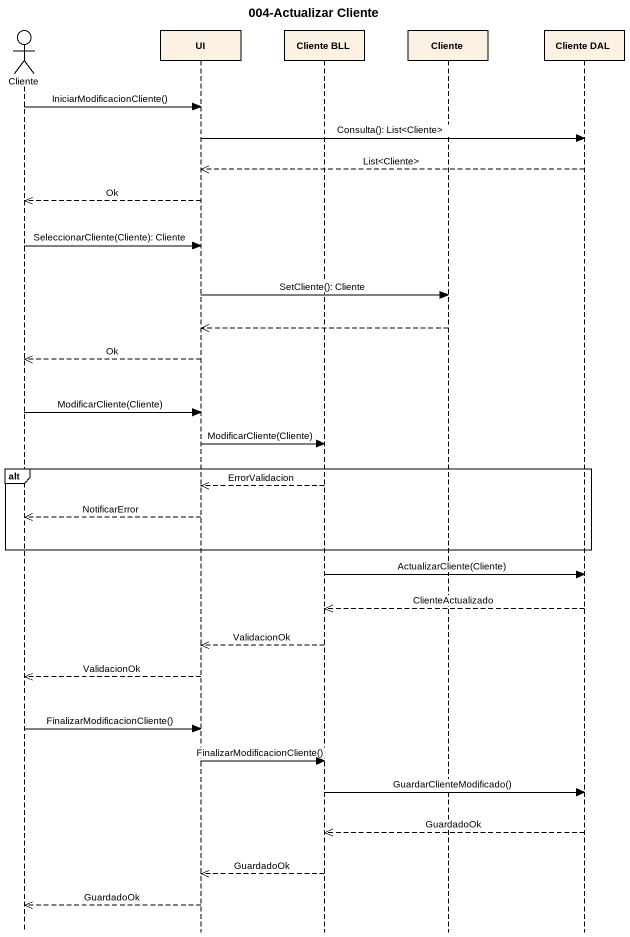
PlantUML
@startuml
title 004-Actualizar Cliente
hide footbox
actor Cliente
participant UI
participant "Cliente BLL" as Cliente_BLL
participant "Cliente" as Cliente_2
participant "Cliente DAL" as Cliente_DAL

Cliente -> UI : IniciarModificacionCliente()
UI -> Cliente_DAL : Consulta(): List<Cliente>
Cliente_DAL -->> UI : List<Cliente>
UI -->> Cliente : Ok
Cliente -> UI : SeleccionarCliente(Cliente): Cliente
UI -> Cliente_2 : SetCliente(): Cliente
Cliente_2 -->> UI
UI -->> Cliente : Ok
Cliente -> UI : ModificarCliente(Cliente)
UI -> Cliente_BLL : ModificarCliente(Cliente)
alt
  Cliente_BLL -->> UI : ErrorValidacion
  UI -->> Cliente : NotificarError
end
Cliente_BLL -> Cliente_DAL : ActualizarCliente(Cliente)
Cliente_DAL -->> Cliente_BLL : ClienteActualizado
Cliente_BLL -->> UI : ValidacionOk
UI -->> Cliente : ValidacionOk
Cliente -> UI : FinalizarModificacionCliente()
UI -> Cliente_BLL : FinalizarModificacionCliente()
Cliente_BLL -> Cliente_DAL : GuardarClienteModificado()
Cliente_DAL -->> Cliente_BLL : GuardadoOk
Cliente_BLL -->> UI : GuardadoOk
UI -->> Cliente : GuardadoOk
@enduml
